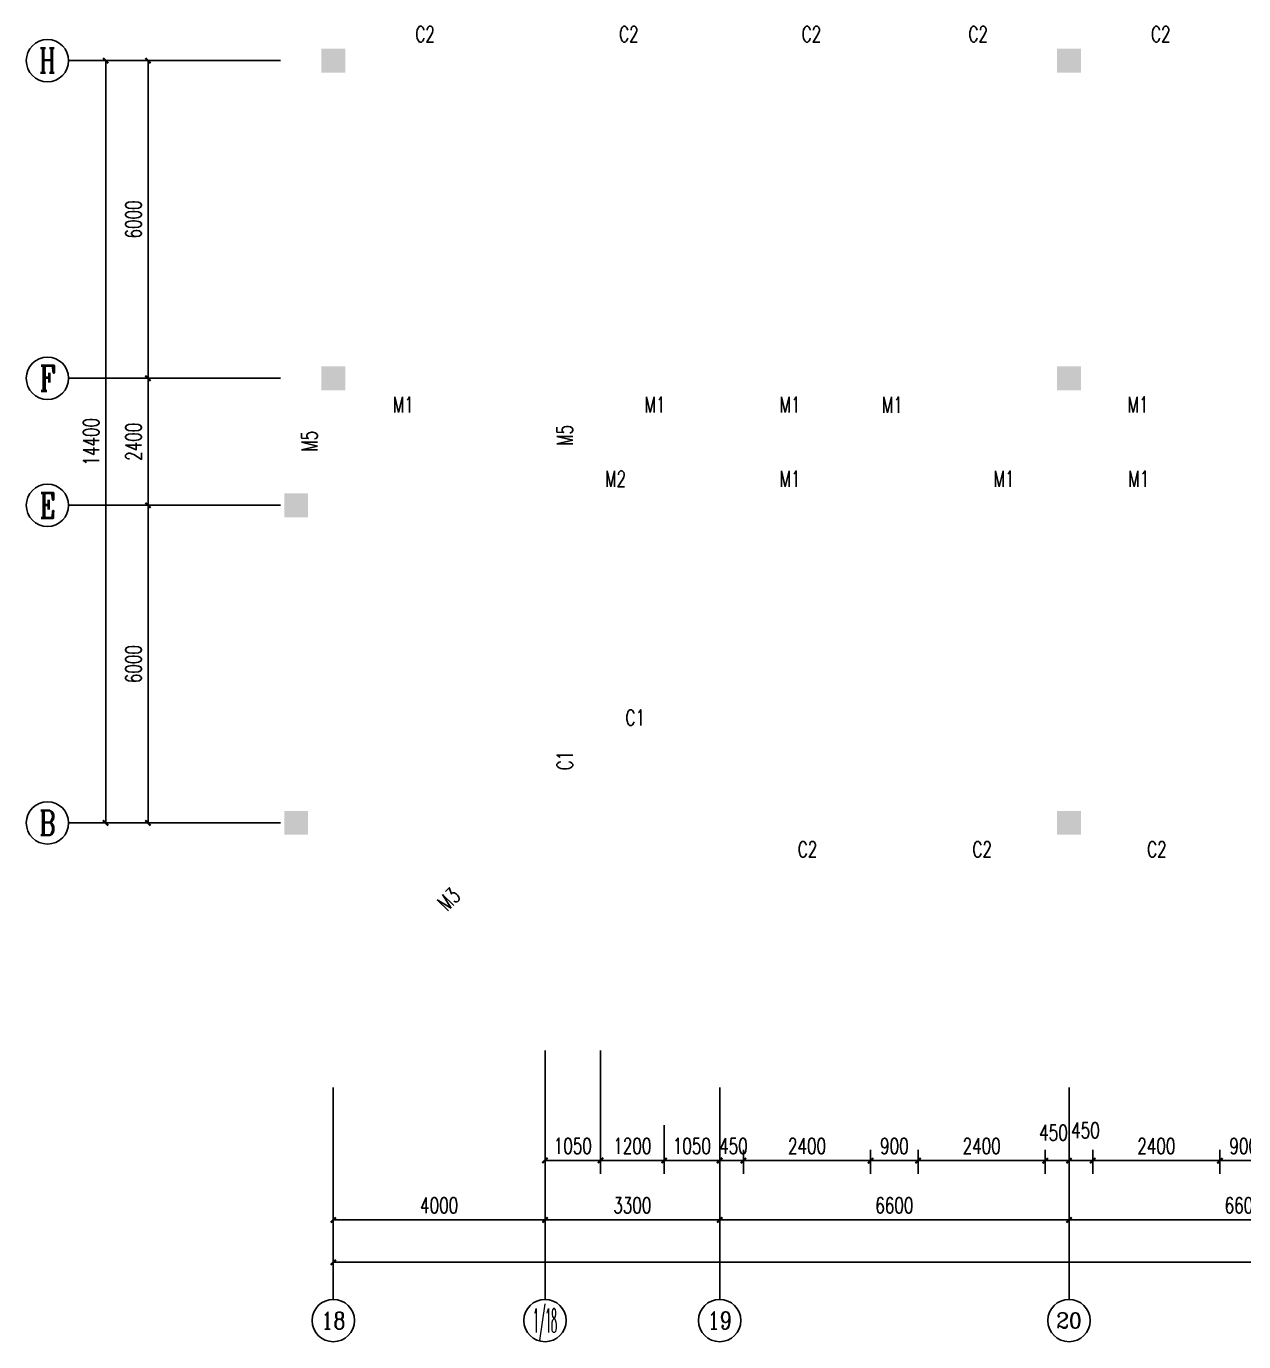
# Model space of a CAD drawing. Header units: millimetres. Extents: x 333 to 114639, y 134 to 28942.
# Drawn here: x 333 to 23333, y 3342 to 28191 of the extents above; entities that cross this region are included whole.
import ezdxf
from ezdxf.enums import TextEntityAlignment as Align

# ---------------------------------------------------------------- set-up
doc = ezdxf.new("R2010")
doc.units = ezdxf.units.MM
for name, color, linetype in [('AXIS', 3, 'Continuous'), ('AXIS_TEXT', 7, 'Continuous'), ('no-view', 7, 'Continuous'), ('PUB_DIM', 3, 'Continuous'), ('WINDOW_TEXT', 7, 'Continuous')]:
    doc.layers.add(name, color=color, linetype=linetype)
doc.layers.get('no-view').off()
doc.styles.add('_TCH_AXIS', font='COMPLEX', dxfattribs={"bigfont": 'GBCBIG'})
doc.styles.add('_TCH_DIM_T3', font='SIMPLEX', dxfattribs={"width": 0.705882, "bigfont": 'GBCBIG'})
doc.styles.add('_TCH_WINDOW', font='SIMPLEX', dxfattribs={"bigfont": 'GBCBIG'})
doc.styles.add('COMPLEX', font='COMPLEX')
doc.dimstyles.new('_TCH_ARCH&&100', dxfattribs={"dimtxt": 297.5, "dimasz": 100, "dimexe": 250, "dimexo": 300, "dimgap": 126.25, "dimtad": 1, "dimdec": 0, "dimzin": 0, "dimdsep": 46, "dimtxsty": '_TCH_DIM_T3', "dimblk": 'ARCHTICK', "dimcen": 0.09, "dimclrt": 7, "dimazin": 2, "dimtfac": 1, "dimtdec": 0, "dimtix": 1, "dimtmove": 2, "dimatfit": 3, "dimfxl": 1, "dimtolj": 1, "dimtzin": 0, "dimarcsym": 0})

# ---------------------------------------------------------------- blocks, each defined once
blk = doc.blocks.new('_ArchTick')
at = {"color": 0, "linetype": 'ByBlock', "const_width": 0.4}
blk.add_lwpolyline([(-0.5, -0.5), (0.5, 0.5)], dxfattribs=at)
blk = doc.blocks.new('*D90')
at = {"layer": 'Defpoints', "color": 0}
for p in [(13433, 7268), (13883, 7268), (13883, 6762)]:
    blk.add_point(p, dxfattribs=at)
at = {"layer": 'PUB_DIM', "color": 0, "lineweight": -2}
for p, q in [((13433, 6968), (13433, 6512)), ((13883, 6968), (13883, 6512)), ((13433, 6762), (13883, 6762))]:
    blk.add_line(p, q, dxfattribs=at)
at = {"layer": 'PUB_DIM', "color": 0, "lineweight": -2, "xscale": 100, "yscale": 100, "zscale": 100, "rotation": 180}
blk.add_blockref('_ArchTick', (13433, 6762), dxfattribs=at)
at = {"layer": 'PUB_DIM', "color": 0, "lineweight": -2, "xscale": 100, "yscale": 100, "zscale": 100}
blk.add_blockref('_ArchTick', (13883, 6762), dxfattribs=at)
at = {"layer": 'PUB_DIM', "color": 7, "insert": (13693, 7037), "char_height": 297.5, "attachment_point": 5, "style": '_TCH_DIM_T3'}
blk.add_mtext('\\A1;450', dxfattribs=at)
blk = doc.blocks.new('*D91')
at = {"layer": 'Defpoints', "color": 0}
for p in [(13883, 7268), (16283, 7268), (16283, 6762)]:
    blk.add_point(p, dxfattribs=at)
at = {"layer": 'PUB_DIM', "color": 0, "lineweight": -2}
for p, q in [((13883, 6968), (13883, 6512)), ((16283, 6968), (16283, 6512)), ((13883, 6762), (16283, 6762))]:
    blk.add_line(p, q, dxfattribs=at)
at = {"layer": 'PUB_DIM', "color": 0, "lineweight": -2, "xscale": 100, "yscale": 100, "zscale": 100, "rotation": 180}
blk.add_blockref('_ArchTick', (13883, 6762), dxfattribs=at)
at = {"layer": 'PUB_DIM', "color": 0, "lineweight": -2, "xscale": 100, "yscale": 100, "zscale": 100}
blk.add_blockref('_ArchTick', (16283, 6762), dxfattribs=at)
at = {"layer": 'PUB_DIM', "color": 7, "insert": (15083, 7037), "char_height": 297.5, "attachment_point": 5, "style": '_TCH_DIM_T3'}
blk.add_mtext('\\A1;2400', dxfattribs=at)
blk = doc.blocks.new('*D92')
at = {"layer": 'Defpoints', "color": 0}
for p in [(16283, 7268), (17183, 7268), (17183, 6762)]:
    blk.add_point(p, dxfattribs=at)
at = {"layer": 'PUB_DIM', "color": 0, "lineweight": -2}
for p, q in [((16283, 6968), (16283, 6512)), ((17183, 6968), (17183, 6512)), ((16283, 6762), (17183, 6762))]:
    blk.add_line(p, q, dxfattribs=at)
at = {"layer": 'PUB_DIM', "color": 0, "lineweight": -2, "xscale": 100, "yscale": 100, "zscale": 100, "rotation": 180}
blk.add_blockref('_ArchTick', (16283, 6762), dxfattribs=at)
at = {"layer": 'PUB_DIM', "color": 0, "lineweight": -2, "xscale": 100, "yscale": 100, "zscale": 100}
blk.add_blockref('_ArchTick', (17183, 6762), dxfattribs=at)
at = {"layer": 'PUB_DIM', "color": 7, "insert": (16733, 7037), "char_height": 297.5, "attachment_point": 5, "style": '_TCH_DIM_T3'}
blk.add_mtext('\\A1;900', dxfattribs=at)
blk = doc.blocks.new('*D93')
at = {"layer": 'Defpoints', "color": 0}
for p in [(17183, 7268), (19583, 7268), (19583, 6762)]:
    blk.add_point(p, dxfattribs=at)
at = {"layer": 'PUB_DIM', "color": 0, "lineweight": -2}
for p, q in [((17183, 6968), (17183, 6512)), ((19583, 6968), (19583, 6512)), ((17183, 6762), (19583, 6762))]:
    blk.add_line(p, q, dxfattribs=at)
at = {"layer": 'PUB_DIM', "color": 0, "lineweight": -2, "xscale": 100, "yscale": 100, "zscale": 100, "rotation": 180}
blk.add_blockref('_ArchTick', (17183, 6762), dxfattribs=at)
at = {"layer": 'PUB_DIM', "color": 0, "lineweight": -2, "xscale": 100, "yscale": 100, "zscale": 100}
blk.add_blockref('_ArchTick', (19583, 6762), dxfattribs=at)
at = {"layer": 'PUB_DIM', "color": 7, "insert": (18383, 7037), "char_height": 297.5, "attachment_point": 5, "style": '_TCH_DIM_T3'}
blk.add_mtext('\\A1;2400', dxfattribs=at)
blk = doc.blocks.new('*D94')
at = {"layer": 'Defpoints', "color": 0}
for p in [(19583, 7268), (20033, 7268), (20033, 6762)]:
    blk.add_point(p, dxfattribs=at)
at = {"layer": 'PUB_DIM', "color": 0, "lineweight": -2}
for p, q in [((19583, 6968), (19583, 6512)), ((20033, 6968), (20033, 6512)), ((19583, 6762), (20033, 6762))]:
    blk.add_line(p, q, dxfattribs=at)
at = {"layer": 'PUB_DIM', "color": 0, "lineweight": -2, "xscale": 100, "yscale": 100, "zscale": 100, "rotation": 180}
blk.add_blockref('_ArchTick', (19583, 6762), dxfattribs=at)
at = {"layer": 'PUB_DIM', "color": 0, "lineweight": -2, "xscale": 100, "yscale": 100, "zscale": 100}
blk.add_blockref('_ArchTick', (20033, 6762), dxfattribs=at)
at = {"layer": 'PUB_DIM', "color": 7, "insert": (19740, 7291), "char_height": 297.5, "attachment_point": 5, "style": '_TCH_DIM_T3'}
blk.add_mtext('\\A1;450', dxfattribs=at)
blk = doc.blocks.new('*D95')
at = {"layer": 'Defpoints', "color": 0}
for p in [(20033, 7268), (20483, 7268), (20483, 6762)]:
    blk.add_point(p, dxfattribs=at)
at = {"layer": 'PUB_DIM', "color": 0, "lineweight": -2}
for p, q in [((20033, 6968), (20033, 6512)), ((20483, 6968), (20483, 6512)), ((20033, 6762), (20483, 6762))]:
    blk.add_line(p, q, dxfattribs=at)
at = {"layer": 'PUB_DIM', "color": 0, "lineweight": -2, "xscale": 100, "yscale": 100, "zscale": 100, "rotation": 180}
blk.add_blockref('_ArchTick', (20033, 6762), dxfattribs=at)
at = {"layer": 'PUB_DIM', "color": 0, "lineweight": -2, "xscale": 100, "yscale": 100, "zscale": 100}
blk.add_blockref('_ArchTick', (20483, 6762), dxfattribs=at)
at = {"layer": 'PUB_DIM', "color": 7, "insert": (20344, 7337), "char_height": 297.5, "attachment_point": 5, "style": '_TCH_DIM_T3'}
blk.add_mtext('\\A1;450', dxfattribs=at)
blk = doc.blocks.new('*D96')
at = {"layer": 'Defpoints', "color": 0}
for p in [(20483, 7268), (22883, 7268), (22883, 6762)]:
    blk.add_point(p, dxfattribs=at)
at = {"layer": 'PUB_DIM', "color": 0, "lineweight": -2}
for p, q in [((20483, 6968), (20483, 6512)), ((22883, 6968), (22883, 6512)), ((20483, 6762), (22883, 6762))]:
    blk.add_line(p, q, dxfattribs=at)
at = {"layer": 'PUB_DIM', "color": 0, "lineweight": -2, "xscale": 100, "yscale": 100, "zscale": 100, "rotation": 180}
blk.add_blockref('_ArchTick', (20483, 6762), dxfattribs=at)
at = {"layer": 'PUB_DIM', "color": 0, "lineweight": -2, "xscale": 100, "yscale": 100, "zscale": 100}
blk.add_blockref('_ArchTick', (22883, 6762), dxfattribs=at)
at = {"layer": 'PUB_DIM', "color": 7, "insert": (21683, 7037), "char_height": 297.5, "attachment_point": 5, "style": '_TCH_DIM_T3'}
blk.add_mtext('\\A1;2400', dxfattribs=at)
blk = doc.blocks.new('*D97')
at = {"layer": 'Defpoints', "color": 0}
for p in [(22883, 7268), (23783, 7268), (23783, 6762)]:
    blk.add_point(p, dxfattribs=at)
at = {"layer": 'PUB_DIM', "color": 0, "lineweight": -2}
for p, q in [((22883, 6968), (22883, 6512)), ((23783, 6968), (23783, 6512)), ((22883, 6762), (23783, 6762))]:
    blk.add_line(p, q, dxfattribs=at)
at = {"layer": 'PUB_DIM', "color": 0, "lineweight": -2, "xscale": 100, "yscale": 100, "zscale": 100, "rotation": 180}
blk.add_blockref('_ArchTick', (22883, 6762), dxfattribs=at)
at = {"layer": 'PUB_DIM', "color": 0, "lineweight": -2, "xscale": 100, "yscale": 100, "zscale": 100}
blk.add_blockref('_ArchTick', (23783, 6762), dxfattribs=at)
at = {"layer": 'PUB_DIM', "color": 7, "insert": (23333, 7037), "char_height": 297.5, "attachment_point": 5, "style": '_TCH_DIM_T3'}
blk.add_mtext('\\A1;900', dxfattribs=at)
blk = doc.blocks.new('*D145')
at = {"layer": 'Defpoints', "color": 0}
for p in [(11183, 7735), (12383, 7735), (12383, 6766)]:
    blk.add_point(p, dxfattribs=at)
at = {"layer": 'PUB_DIM', "color": 0, "lineweight": -2}
for p, q in [((11183, 7435), (11183, 6516)), ((12383, 7435), (12383, 6516)), ((11183, 6766), (12383, 6766))]:
    blk.add_line(p, q, dxfattribs=at)
at = {"layer": 'PUB_DIM', "color": 0, "lineweight": -2, "xscale": 100, "yscale": 100, "zscale": 100, "rotation": 180}
blk.add_blockref('_ArchTick', (11183, 6766), dxfattribs=at)
at = {"layer": 'PUB_DIM', "color": 0, "lineweight": -2, "xscale": 100, "yscale": 100, "zscale": 100}
blk.add_blockref('_ArchTick', (12383, 6766), dxfattribs=at)
at = {"layer": 'PUB_DIM', "color": 7, "insert": (11783, 7041), "char_height": 297.5, "attachment_point": 5, "style": '_TCH_DIM_T3'}
blk.add_mtext('\\A1;1200', dxfattribs=at)
blk = doc.blocks.new('*D146')
at = {"layer": 'Defpoints', "color": 0}
for p in [(12383, 7735), (13433, 7735), (13433, 6766)]:
    blk.add_point(p, dxfattribs=at)
at = {"layer": 'PUB_DIM', "color": 0, "lineweight": -2}
for p, q in [((12383, 7435), (12383, 6516)), ((13433, 7435), (13433, 6516)), ((12383, 6766), (13433, 6766))]:
    blk.add_line(p, q, dxfattribs=at)
at = {"layer": 'PUB_DIM', "color": 0, "lineweight": -2, "xscale": 100, "yscale": 100, "zscale": 100, "rotation": 180}
blk.add_blockref('_ArchTick', (12383, 6766), dxfattribs=at)
at = {"layer": 'PUB_DIM', "color": 0, "lineweight": -2, "xscale": 100, "yscale": 100, "zscale": 100}
blk.add_blockref('_ArchTick', (13433, 6766), dxfattribs=at)
at = {"layer": 'PUB_DIM', "color": 7, "insert": (12908, 7041), "char_height": 297.5, "attachment_point": 5, "style": '_TCH_DIM_T3'}
blk.add_mtext('\\A1;1050', dxfattribs=at)
blk = doc.blocks.new('*D147')
at = {"layer": 'Defpoints', "color": 0}
for p in [(10133, 9142), (11183, 9142), (11183, 6766)]:
    blk.add_point(p, dxfattribs=at)
at = {"layer": 'PUB_DIM', "color": 0, "lineweight": -2}
for p, q in [((10133, 8842), (10133, 6516)), ((11183, 8842), (11183, 6516)), ((10133, 6766), (11183, 6766))]:
    blk.add_line(p, q, dxfattribs=at)
at = {"layer": 'PUB_DIM', "color": 0, "lineweight": -2, "xscale": 100, "yscale": 100, "zscale": 100, "rotation": 180}
blk.add_blockref('_ArchTick', (10133, 6766), dxfattribs=at)
at = {"layer": 'PUB_DIM', "color": 0, "lineweight": -2, "xscale": 100, "yscale": 100, "zscale": 100}
blk.add_blockref('_ArchTick', (11183, 6766), dxfattribs=at)
at = {"layer": 'PUB_DIM', "color": 7, "insert": (10658, 7041), "char_height": 297.5, "attachment_point": 5, "style": '_TCH_DIM_T3'}
blk.add_mtext('\\A1;1050', dxfattribs=at)
blk = doc.blocks.new('*D153')
at = {"layer": 'AXIS', "color": 0, "lineweight": -2}
for p, q in [((6133, 7842), (6133, 5392)), ((10133, 7842), (10133, 5392)), ((6133, 5642), (10133, 5642))]:
    blk.add_line(p, q, dxfattribs=at)
at = {"layer": 'Defpoints', "color": 0}
for p in [(6133, 8142), (10133, 8142), (10133, 5642)]:
    blk.add_point(p, dxfattribs=at)
at = {"layer": 'AXIS', "color": 0, "lineweight": -2, "xscale": 100, "yscale": 100, "zscale": 100, "rotation": 180}
blk.add_blockref('_ArchTick', (6133, 5642), dxfattribs=at)
at = {"layer": 'AXIS', "color": 0, "lineweight": -2, "xscale": 100, "yscale": 100, "zscale": 100}
blk.add_blockref('_ArchTick', (10133, 5642), dxfattribs=at)
at = {"layer": 'AXIS', "color": 7, "insert": (8133, 5917), "char_height": 297.5, "attachment_point": 5, "style": '_TCH_DIM_T3'}
blk.add_mtext('\\A1;4000', dxfattribs=at)
blk = doc.blocks.new('*D154')
at = {"layer": 'AXIS', "color": 0, "lineweight": -2}
for p, q in [((10133, 7842), (10133, 5392)), ((13433, 7842), (13433, 5392)), ((10133, 5642), (13433, 5642))]:
    blk.add_line(p, q, dxfattribs=at)
at = {"layer": 'Defpoints', "color": 0}
for p in [(10133, 8142), (13433, 8142), (13433, 5642)]:
    blk.add_point(p, dxfattribs=at)
at = {"layer": 'AXIS', "color": 0, "lineweight": -2, "xscale": 100, "yscale": 100, "zscale": 100, "rotation": 180}
blk.add_blockref('_ArchTick', (10133, 5642), dxfattribs=at)
at = {"layer": 'AXIS', "color": 0, "lineweight": -2, "xscale": 100, "yscale": 100, "zscale": 100}
blk.add_blockref('_ArchTick', (13433, 5642), dxfattribs=at)
at = {"layer": 'AXIS', "color": 7, "insert": (11783, 5917), "char_height": 297.5, "attachment_point": 5, "style": '_TCH_DIM_T3'}
blk.add_mtext('\\A1;3300', dxfattribs=at)
blk = doc.blocks.new('*D155')
at = {"layer": 'AXIS', "color": 0, "lineweight": -2}
for p, q in [((13433, 7842), (13433, 5392)), ((20033, 7842), (20033, 5392)), ((13433, 5642), (20033, 5642))]:
    blk.add_line(p, q, dxfattribs=at)
at = {"layer": 'Defpoints', "color": 0}
for p in [(13433, 8142), (20033, 8142), (20033, 5642)]:
    blk.add_point(p, dxfattribs=at)
at = {"layer": 'AXIS', "color": 0, "lineweight": -2, "xscale": 100, "yscale": 100, "zscale": 100, "rotation": 180}
blk.add_blockref('_ArchTick', (13433, 5642), dxfattribs=at)
at = {"layer": 'AXIS', "color": 0, "lineweight": -2, "xscale": 100, "yscale": 100, "zscale": 100}
blk.add_blockref('_ArchTick', (20033, 5642), dxfattribs=at)
at = {"layer": 'AXIS', "color": 7, "insert": (16733, 5917), "char_height": 297.5, "attachment_point": 5, "style": '_TCH_DIM_T3'}
blk.add_mtext('\\A1;6600', dxfattribs=at)
blk = doc.blocks.new('*D156')
at = {"layer": 'AXIS', "color": 0, "lineweight": -2}
for p, q in [((20033, 7842), (20033, 5392)), ((26633, 7842), (26633, 5392)), ((20033, 5642), (26633, 5642))]:
    blk.add_line(p, q, dxfattribs=at)
at = {"layer": 'Defpoints', "color": 0}
for p in [(20033, 8142), (26633, 8142), (26633, 5642)]:
    blk.add_point(p, dxfattribs=at)
at = {"layer": 'AXIS', "color": 0, "lineweight": -2, "xscale": 100, "yscale": 100, "zscale": 100, "rotation": 180}
blk.add_blockref('_ArchTick', (20033, 5642), dxfattribs=at)
at = {"layer": 'AXIS', "color": 0, "lineweight": -2, "xscale": 100, "yscale": 100, "zscale": 100}
blk.add_blockref('_ArchTick', (26633, 5642), dxfattribs=at)
at = {"layer": 'AXIS', "color": 7, "insert": (23333, 5917), "char_height": 297.5, "attachment_point": 5, "style": '_TCH_DIM_T3'}
blk.add_mtext('\\A1;6600', dxfattribs=at)
blk = doc.blocks.new('*D168')
at = {"layer": 'AXIS', "color": 0, "lineweight": -2}
for p, q in [((6133, 7842), (6133, 4592)), ((99233, 7842), (99233, 4592)), ((6133, 4842), (99233, 4842))]:
    blk.add_line(p, q, dxfattribs=at)
at = {"layer": 'Defpoints', "color": 0}
for p in [(6133, 8142), (99233, 8142), (99233, 4842)]:
    blk.add_point(p, dxfattribs=at)
at = {"layer": 'AXIS', "color": 0, "lineweight": -2, "xscale": 100, "yscale": 100, "zscale": 100, "rotation": 180}
blk.add_blockref('_ArchTick', (6133, 4842), dxfattribs=at)
at = {"layer": 'AXIS', "color": 0, "lineweight": -2, "xscale": 100, "yscale": 100, "zscale": 100}
blk.add_blockref('_ArchTick', (99233, 4842), dxfattribs=at)
at = {"layer": 'AXIS', "color": 7, "insert": (52683, 5117), "char_height": 297.5, "attachment_point": 5, "style": '_TCH_DIM_T3'}
blk.add_mtext('\\A1;93100', dxfattribs=at)
blk = doc.blocks.new('*D169')
at = {"layer": 'AXIS', "color": 0, "lineweight": -2}
for p, q in [((4833, 19142), (2383, 19142)), ((2633, 13142), (2633, 19142)), ((4833, 13142), (2383, 13142))]:
    blk.add_line(p, q, dxfattribs=at)
at = {"layer": 'Defpoints', "color": 0}
for p in [(2633, 19142), (5133, 19142), (5133, 13142)]:
    blk.add_point(p, dxfattribs=at)
at = {"layer": 'AXIS', "color": 0, "lineweight": -2, "xscale": 100, "yscale": 100, "zscale": 100}
for p, rotation in [((2633, 19142), 90), ((2633, 13142), 270)]:
    blk.add_blockref('_ArchTick', p, dxfattribs=dict(at, rotation=rotation))
at = {"layer": 'AXIS', "color": 7, "insert": (2358, 16142), "char_height": 297.5, "attachment_point": 5, "rotation": 90, "style": '_TCH_DIM_T3'}
blk.add_mtext('\\A1;6000', dxfattribs=at)
blk = doc.blocks.new('*D170')
at = {"layer": 'AXIS', "color": 0, "lineweight": -2}
for p, q in [((4833, 21542), (2383, 21542)), ((2633, 19142), (2633, 21542)), ((4833, 19142), (2383, 19142))]:
    blk.add_line(p, q, dxfattribs=at)
at = {"layer": 'Defpoints', "color": 0}
for p in [(2633, 21542), (5133, 21542), (5133, 19142)]:
    blk.add_point(p, dxfattribs=at)
at = {"layer": 'AXIS', "color": 0, "lineweight": -2, "xscale": 100, "yscale": 100, "zscale": 100}
for p, rotation in [((2633, 21542), 90), ((2633, 19142), 270)]:
    blk.add_blockref('_ArchTick', p, dxfattribs=dict(at, rotation=rotation))
at = {"layer": 'AXIS', "color": 7, "insert": (2358, 20342), "char_height": 297.5, "attachment_point": 5, "rotation": 90, "style": '_TCH_DIM_T3'}
blk.add_mtext('\\A1;2400', dxfattribs=at)
blk = doc.blocks.new('*D171')
at = {"layer": 'AXIS', "color": 0, "lineweight": -2}
for p, q in [((4833, 27542), (2383, 27542)), ((2633, 21542), (2633, 27542)), ((4833, 21542), (2383, 21542))]:
    blk.add_line(p, q, dxfattribs=at)
at = {"layer": 'Defpoints', "color": 0}
for p in [(2633, 27542), (5133, 27542), (5133, 21542)]:
    blk.add_point(p, dxfattribs=at)
at = {"layer": 'AXIS', "color": 0, "lineweight": -2, "xscale": 100, "yscale": 100, "zscale": 100}
for p, rotation in [((2633, 27542), 90), ((2633, 21542), 270)]:
    blk.add_blockref('_ArchTick', p, dxfattribs=dict(at, rotation=rotation))
at = {"layer": 'AXIS', "color": 7, "insert": (2358, 24542), "char_height": 297.5, "attachment_point": 5, "rotation": 90, "style": '_TCH_DIM_T3'}
blk.add_mtext('\\A1;6000', dxfattribs=at)
blk = doc.blocks.new('*D172')
at = {"layer": 'AXIS', "color": 0, "lineweight": -2}
for p, q in [((4833, 27542), (1583, 27542)), ((1833, 13142), (1833, 27542)), ((4833, 13142), (1583, 13142))]:
    blk.add_line(p, q, dxfattribs=at)
at = {"layer": 'Defpoints', "color": 0}
for p in [(1833, 27542), (5133, 27542), (5133, 13142)]:
    blk.add_point(p, dxfattribs=at)
at = {"layer": 'AXIS', "color": 0, "lineweight": -2, "xscale": 100, "yscale": 100, "zscale": 100}
for p, rotation in [((1833, 27542), 90), ((1833, 13142), 270)]:
    blk.add_blockref('_ArchTick', p, dxfattribs=dict(at, rotation=rotation))
at = {"layer": 'AXIS', "color": 7, "insert": (1558, 20342), "char_height": 297.5, "attachment_point": 5, "rotation": 90, "style": '_TCH_DIM_T3'}
blk.add_mtext('\\A1;14400', dxfattribs=at)
blk = doc.blocks.new('_AXISO')
blk.add_circle((0, 0), 0.5)
at = {"layer": 'AXIS_TEXT', "style": 'COMPLEX', "width": 1.041667}
blk.add_attdef('A', text='', height=0.56, dxfattribs=at).set_placement((-0.25, -0.28), (0.25, -0.28), align=Align.FIT)
blk = doc.blocks.new('$DorLib2D$00000001')
for p, q in [((0.45, 0.975), (0.5, 0.975)), ((0.45, 0), (0.45, 0.975)), ((0.5, 0), (0.5, 0.975)), ((0.5, 0), (0.45, 0))]:
    blk.add_line(p, q)
at = {"lineweight": 13}
blk.add_arc((0.475, 0), 0.975, 91.4693, 180, dxfattribs=at)
blk = doc.blocks.new('$DorLib2D$00000002')
for p, q in [((-0.5, 0), (-0.5, 0.4875)), ((-0.475, 0.4875), (-0.5, 0.4875)), ((-0.475, 0), (-0.475, 0.4875)), ((0.475, 0), (0.475, 0.4875)), ((0.475, 0.4875), (0.5, 0.4875)), ((0.5, 0), (0.5, 0.4875)), ((-0.5, 0), (-0.475, 0)), ((0.5, 0), (0.475, 0))]:
    blk.add_line(p, q)
at = {"lineweight": 13}
for centre, start, end in [((-0.4875, 0), 0, 88.53072), ((0.4875, 0), 91.46928, 180)]:
    blk.add_arc(centre, 0.4875, start, end, dxfattribs=at)
blk = doc.blocks.new('$TCHSYS$WIN2D')
for p, q in [((-0.5, 0.5), (0.5, 0.5)), ((-0.5, 0.5), (-0.5, -0.5)), ((0.5, 0.5), (0.5, -0.5)), ((0.5, 0.167), (-0.5, 0.167)), ((0.5, -0.167), (-0.5, -0.167)), ((-0.5, -0.5), (0.5, -0.5))]:
    blk.add_line(p, q)

msp = doc.modelspace()

# ---------------------------------------------------------------- hatches: boundary and pattern name
h = msp.add_hatch(color=256)
h.paths.add_polyline_path([(5208.3, 19367), (5208.3, 19142), (5658.3, 19142), (5658.3, 19367)])
h.paths.add_polyline_path([(5658.3, 18917), (5658.3, 19142), (5208.3, 19142), (5208.3, 18917)])
h.paths.add_polyline_path([(5658.3, 13142), (5658.3, 13367), (5208.3, 13367), (5208.3, 13142)])
h.paths.add_polyline_path([(5658.3, 12917), (5658.3, 13142), (5208.3, 13142), (5208.3, 12917)])
h.paths.add_polyline_path([(6133.3, 27767), (5908.3, 27767), (5908.3, 27542), (6133.3, 27542)])
h.paths.add_polyline_path([(5908.3, 27542), (5908.3, 27317), (6133.3, 27317), (6133.3, 27542)])
h.paths.add_polyline_path([(6358.3, 27542), (6358.3, 27767), (6133.3, 27767), (6133.3, 27542)])
h.paths.add_polyline_path([(6133.3, 27317), (6358.3, 27317), (6358.3, 27542), (6133.3, 27542)])
h.paths.add_polyline_path([(6358.3, 21542), (6358.3, 21767), (6133.3, 21767), (6133.3, 21542)])
h.paths.add_polyline_path([(6133.3, 21317), (6358.3, 21317), (6358.3, 21542), (6133.3, 21542)])
h.paths.add_polyline_path([(6133.3, 21542), (5908.3, 21542), (5908.3, 21317), (6133.3, 21317)])
h.paths.add_polyline_path([(6133.3, 21767), (5908.3, 21767), (5908.3, 21542), (6133.3, 21542)])
h = msp.add_hatch(color=256)
h.paths.add_polyline_path([(20033.3, 27767), (19808.3, 27767), (19808.3, 27542), (20033.3, 27542)])
h.paths.add_polyline_path([(20033.3, 27542), (20258.3, 27542), (20258.3, 27767), (20033.3, 27767)])
h.paths.add_polyline_path([(20033.3, 27317), (20258.3, 27317), (20258.3, 27542), (20033.3, 27542)])
h.paths.add_polyline_path([(20033.3, 27542), (19808.3, 27542), (19808.3, 27317), (20033.3, 27317)])
h.paths.add_polyline_path([(20033.3, 21542), (19808.3, 21542), (19808.3, 21317), (20033.3, 21317)])
h.paths.add_polyline_path([(20033.3, 21542), (20033.3, 21317), (20258.3, 21317), (20258.3, 21542)])
h.paths.add_polyline_path([(20258.3, 21542), (20258.3, 21767), (20033.3, 21767), (20033.3, 21542)])
h.paths.add_polyline_path([(20033.3, 21767), (19808.3, 21767), (19808.3, 21542), (20033.3, 21542)])
h.paths.add_polyline_path([(20033.3, 13367), (20033.3, 12917), (20258.3, 12917), (20258.3, 13367)])
h.paths.add_polyline_path([(19808.3, 13367), (19808.3, 12917), (20033.3, 12917), (20033.3, 13367)])

# ---------------------------------------------------------------- linework, layer by layer
at = {"layer": 'AXIS'}
for p, q in [((5133.3, 27542), (1133.3, 27542)), ((5133.3, 21542), (1133.3, 21542)), ((5133.3, 19142), (1133.3, 19142)), ((5133.3, 13142), (1133.3, 13142)), ((6133.3, 8142), (6133.3, 4142)), ((10133.3, 8142), (10133.3, 4142)), ((13433.3, 8142), (13433.3, 4142)), ((20033.3, 8142), (20033.3, 4142))]:
    msp.add_line(p, q, dxfattribs=at)
for centre in [(733.3, 27542), (733.3, 21542), (733.3, 19142), (733.3, 13142)]:
    msp.add_circle(centre, 400, dxfattribs=at)

# ---------------------------------------------------------------- block references
ref = msp.add_blockref('_AXISO', (6133.3, 3742), dxfattribs=dict(at, xscale=799.9999999999995, yscale=800, zscale=800))
ref.add_attrib('A', '18', dxfattribs={"layer": 'AXIS_TEXT', "height": 321.14, "style": '_TCH_AXIS', "width": 1.034483}).set_placement((5903.9, 3581.4), (6362.6, 3581.4), align=Align.FIT)
ref = msp.add_blockref('_AXISO', (10133.3, 3742), dxfattribs=dict(at, xscale=799.9999999999995, yscale=800, zscale=800))
ref.add_attrib('A', '1/18', dxfattribs={"layer": 'AXIS_TEXT', "height": 452.55, "style": '_TCH_AXIS', "width": 0.318182}).set_placement((9907, 3515.7), (10359.5, 3515.7), align=Align.FIT)
ref = msp.add_blockref('_AXISO', (13433.3, 3742), dxfattribs=dict(at, xscale=799.9999999999995, yscale=800, zscale=800))
ref.add_attrib('A', '19', dxfattribs={"layer": 'AXIS_TEXT', "height": 328.45, "style": '_TCH_AXIS'}).set_placement((13206.5, 3577.8), (13660, 3577.8), align=Align.FIT)
ref = msp.add_blockref('_AXISO', (20033.3, 3742), dxfattribs=dict(at, xscale=799.9999999999995, yscale=800, zscale=800))
ref.add_attrib('A', '20', dxfattribs={"layer": 'AXIS_TEXT', "height": 294.28, "style": '_TCH_AXIS'}).set_placement((19795, 3594.8), (20271.5, 3594.8), align=Align.FIT)
at = {"layer": 'no-view'}
ref = msp.add_blockref('$TCHSYS$WIN2D', (7858.3, 27667), dxfattribs=dict(at, xscale=2400, yscale=-200, zscale=2400))
ref.add_attrib('A', 'C2', (7683.3, 27893.2), dxfattribs={"layer": 'WINDOW_TEXT', "height": 297.5, "style": '_TCH_WINDOW', "width": 0.705882})
ref = msp.add_blockref('$TCHSYS$WIN2D', (11708.3, 27667), dxfattribs=dict(at, xscale=2400, yscale=-200, zscale=2400))
ref.add_attrib('A', 'C2', (11533.3, 27893.2), dxfattribs={"layer": 'WINDOW_TEXT', "height": 297.5, "style": '_TCH_WINDOW', "width": 0.705882})
ref = msp.add_blockref('$TCHSYS$WIN2D', (15158.3, 27667), dxfattribs=dict(at, xscale=2400, yscale=-200, zscale=2400))
ref.add_attrib('A', 'C2', (14983.3, 27893.2), dxfattribs={"layer": 'WINDOW_TEXT', "height": 297.5, "style": '_TCH_WINDOW', "width": 0.705882})
ref = msp.add_blockref('$TCHSYS$WIN2D', (18308.3, 27667), dxfattribs=dict(at, xscale=2400, yscale=-200, zscale=2400))
ref.add_attrib('A', 'C2', (18133.3, 27893.2), dxfattribs={"layer": 'WINDOW_TEXT', "height": 297.5, "style": '_TCH_WINDOW', "width": 0.705882})
ref = msp.add_blockref('$TCHSYS$WIN2D', (21758.3, 27667), dxfattribs=dict(at, xscale=2400, yscale=-200, zscale=2400))
ref.add_attrib('A', 'C2', (21583.3, 27893.2), dxfattribs={"layer": 'WINDOW_TEXT', "height": 297.5, "style": '_TCH_WINDOW', "width": 0.705882})
ref = msp.add_blockref('$DorLib2D$00000002', (7405.2, 21417.1), dxfattribs=dict(at, xscale=-1500, yscale=1500, zscale=-1500))
ref.add_attrib('A', 'M1', (7260.2, 20893.4), dxfattribs={"layer": 'WINDOW_TEXT', "height": 297.5, "style": '_TCH_WINDOW', "width": 0.705882})
ref = msp.add_blockref('$DorLib2D$00000002', (12158.3, 21417), dxfattribs=dict(at, xscale=-1500, yscale=1500, zscale=-1500))
ref.add_attrib('A', 'M1', (12013.3, 20893.2), dxfattribs={"layer": 'WINDOW_TEXT', "height": 297.5, "style": '_TCH_WINDOW', "width": 0.705882})
ref = msp.add_blockref('$DorLib2D$00000002', (14708.3, 21417), dxfattribs=dict(at, xscale=-1500, yscale=1500, zscale=-1500))
ref.add_attrib('A', 'M1', (14563.3, 20893.2), dxfattribs={"layer": 'WINDOW_TEXT', "height": 297.5, "style": '_TCH_WINDOW', "width": 0.705882})
ref = msp.add_blockref('$DorLib2D$00000002', (18772.4, 21414.8), dxfattribs=dict(at, xscale=-1500, yscale=1500, zscale=-1500))
ref.add_attrib('A', 'M1', (16496.2, 20891.1), dxfattribs={"layer": 'WINDOW_TEXT', "height": 297.5, "style": '_TCH_WINDOW', "width": 0.705882})
ref = msp.add_blockref('$DorLib2D$00000002', (21284.9, 21418), dxfattribs=dict(at, xscale=-1500, yscale=1500, zscale=-1500))
ref.add_attrib('A', 'M1', (21139.9, 20894.2), dxfattribs={"layer": 'WINDOW_TEXT', "height": 297.5, "style": '_TCH_WINDOW', "width": 0.705882})
ref = msp.add_blockref('$DorLib2D$00000002', (5308.3, 20342), dxfattribs=dict(at, xscale=1600, yscale=-1600, zscale=1600, rotation=270))
ref.add_attrib('A', 'M5', (5832, 20152), dxfattribs={"layer": 'WINDOW_TEXT', "height": 297.5, "rotation": 90, "style": '_TCH_WINDOW', "width": 0.705882})
ref = msp.add_blockref('$DorLib2D$00000002', (10133.3, 20454.5), dxfattribs=dict(at, xscale=1600, yscale=-1600, zscale=1600, rotation=270))
ref.add_attrib('A', 'M5', (10657, 20264.5), dxfattribs={"layer": 'WINDOW_TEXT', "height": 297.5, "rotation": 90, "style": '_TCH_WINDOW', "width": 0.705882})
ref = msp.add_blockref('$DorLib2D$00000001', (11458.3, 19267), dxfattribs=dict(at, xscale=1200, yscale=1200, zscale=1200, rotation=180))
ref.add_attrib('A', 'M2', (11268.3, 19493.2), dxfattribs={"layer": 'WINDOW_TEXT', "height": 297.5, "style": '_TCH_WINDOW', "width": 0.705882})
ref = msp.add_blockref('$DorLib2D$00000002', (14708.3, 19267), dxfattribs=dict(at, xscale=-1500, yscale=-1500, zscale=-1500))
ref.add_attrib('A', 'M1', (14563.3, 19493.2), dxfattribs={"layer": 'WINDOW_TEXT', "height": 297.5, "style": '_TCH_WINDOW', "width": 0.705882})
ref = msp.add_blockref('$DorLib2D$00000002', (18752.3, 19267), dxfattribs=dict(at, xscale=-1500, yscale=-1500, zscale=-1500))
ref.add_attrib('A', 'M1', (18607.3, 19493.3), dxfattribs={"layer": 'WINDOW_TEXT', "height": 297.5, "style": '_TCH_WINDOW', "width": 0.705882})
ref = msp.add_blockref('$DorLib2D$00000002', (21299, 19267.4), dxfattribs=dict(at, xscale=-1500, yscale=-1500, zscale=-1500))
ref.add_attrib('A', 'M1', (21154, 19493.7), dxfattribs={"layer": 'WINDOW_TEXT', "height": 297.5, "style": '_TCH_WINDOW', "width": 0.705882})
ref = msp.add_blockref('$TCHSYS$WIN2D', (11783.3, 15505.8), dxfattribs=dict(at, xscale=1200, yscale=-200, zscale=1200, rotation=180))
ref.add_attrib('A', 'C1', (11653.3, 14982.1), dxfattribs={"layer": 'WINDOW_TEXT', "height": 297.5, "style": '_TCH_WINDOW', "width": 0.705882})
ref = msp.add_blockref('$TCHSYS$WIN2D', (10133.3, 14267), dxfattribs=dict(at, xscale=1200, yscale=-200, zscale=1200, rotation=270))
ref.add_attrib('A', 'C1', (10657, 14137), dxfattribs={"layer": 'WINDOW_TEXT', "height": 297.5, "rotation": 90, "style": '_TCH_WINDOW', "width": 0.705882})
ref = msp.add_blockref('$TCHSYS$WIN2D', (15083.3, 13017), dxfattribs=dict(at, xscale=2400, yscale=-200, zscale=2400, rotation=180))
ref.add_attrib('A', 'C2', (14908.3, 12493.2), dxfattribs={"layer": 'WINDOW_TEXT', "height": 297.5, "style": '_TCH_WINDOW', "width": 0.705882})
ref = msp.add_blockref('$TCHSYS$WIN2D', (18383.3, 13017), dxfattribs=dict(at, xscale=2400, yscale=-200, zscale=2400, rotation=180))
ref.add_attrib('A', 'C2', (18208.3, 12493.2), dxfattribs={"layer": 'WINDOW_TEXT', "height": 297.5, "style": '_TCH_WINDOW', "width": 0.705882})
ref = msp.add_blockref('$TCHSYS$WIN2D', (21683.3, 13017), dxfattribs=dict(at, xscale=2400, yscale=-200, zscale=2400, rotation=180))
ref.add_attrib('A', 'C2', (21508.3, 12493.2), dxfattribs={"layer": 'WINDOW_TEXT', "height": 297.5, "style": '_TCH_WINDOW', "width": 0.705882})
ref = msp.add_blockref('$DorLib2D$00000001', (8540.9, 11464.5), dxfattribs=dict(at, xscale=999.9999999999479, yscale=1000, zscale=1000, rotation=225.2665809555974))
ref.add_attrib('A', 'M3', (8282, 11453.5), dxfattribs={"layer": 'WINDOW_TEXT', "height": 297.5, "rotation": 45.26658, "style": '_TCH_WINDOW', "width": 0.705882})

# ---------------------------------------------------------------- texts
at = {"layer": 'AXIS_TEXT', "style": '_TCH_AXIS'}
for s, height, width, p, p2 in [('H', 465.9, 0.7, (577.9, 27309), (888.6, 27309)), ('F', 476.1, 0.8125, (585.9, 21303.9), (880.6, 21303.9)), ('E', 476.1, 0.8125, (585.9, 18903.9), (880.6, 18903.9)), ('B', 465.9, 0.823529, (577.9, 12909), (888.6, 12909))]:
    msp.add_text(s, height=height, dxfattribs=dict(at, width=width)).set_placement(p, p2, align=Align.FIT)

# ---------------------------------------------------------------- dimensions: what is measured, and where the dimension line sits
at = {"layer": 'AXIS'}
for p1, p2, distance, text, picture, middle in [((5133.3, 13142), (5133.3, 27542), 3300, '14400', '*D172', (1558.3, 20342)), ((5133.3, 21542), (5133.3, 27542), 2500, '6000', '*D171', (2358.3, 24542)), ((5133.3, 19142), (5133.3, 21542), 2500, '2400', '*D170', (2358.3, 20342)), ((5133.3, 13142), (5133.3, 19142), 2500, '6000', '*D169', (2358.3, 16142)), ((6133.3, 8142), (10133.3, 8142), -2500, '4000', '*D153', (8133.3, 5917)), ((6133.3, 8142), (99233.3, 8142), -3300, '93100', '*D168', (52683.3, 5117)), ((10133.3, 8142), (13433.3, 8142), -2500, '3300', '*D154', (11783.3, 5917)), ((13433.3, 8142), (20033.3, 8142), -2500, '6600', '*D155', (16733.3, 5917)), ((20033.3, 8142), (26633.3, 8142), -2500, '6600', '*D156', (23333.3, 5917))]:
    dim = msp.add_aligned_dim(p1=p1, p2=p2, distance=distance, text=text, dimstyle='_TCH_ARCH&&100', dxfattribs=at)
    dim.commit()
    dim.dimension.update_dxf_attribs({"geometry": picture, "text_midpoint": middle})
at = {"layer": 'PUB_DIM'}
for p1, p2, distance, text, picture, middle in [((10133.3, 9142), (11183.3, 9142), -2375.9, '1050', '*D147', (10658.3, 7041)), ((11183.3, 7735.1), (12383.3, 7735.1), -969.5, '1200', '*D145', (11783.3, 7040.6)), ((12383.3, 7735.1), (13433.3, 7735.1), -969.5, '1050', '*D146', (12908.3, 7040.6)), ((13883.3, 7268.5), (16283.3, 7268.5), -506.6, '2400', '*D91', (15083.3, 7036.9)), ((16283.3, 7268.5), (17183.3, 7268.5), -506.6, '900', '*D92', (16733.3, 7036.9)), ((17183.3, 7268.5), (19583.3, 7268.5), -506.6, '2400', '*D93', (18383.3, 7036.9)), ((20483.3, 7268.5), (22883.3, 7268.5), -506.6, '2400', '*D96', (21683.3, 7036.9)), ((22883.3, 7268.5), (23783.3, 7268.5), -506.6, '900', '*D97', (23333.3, 7036.9))]:
    dim = msp.add_aligned_dim(p1=p1, p2=p2, distance=distance, text=text, dimstyle='_TCH_ARCH&&100', dxfattribs=at)
    dim.commit()
    dim.dimension.update_dxf_attribs({"geometry": picture, "text_midpoint": middle})
for base, p1, p2, picture, middle in [((20033.3, 6761.9), (19583.3, 7268.5), (20033.3, 7268.5), '*D94', (19740.1, 7291.3)), ((20483.3, 6761.9), (20033.3, 7268.5), (20483.3, 7268.5), '*D95', (20343.8, 7337.5)), ((13883.3, 6761.9), (13433.3, 7268.5), (13883.3, 7268.5), '*D90', (13693.1, 7036.9))]:
    dim = msp.add_linear_dim(base=base, p1=p1, p2=p2, angle=0, text='450', dimstyle='_TCH_ARCH&&100', dxfattribs=at)
    dim.commit()
    dim.dimension.update_dxf_attribs({"geometry": picture, "text_midpoint": middle, "dimtype": 161})

doc.saveas('drawing.dxf')
